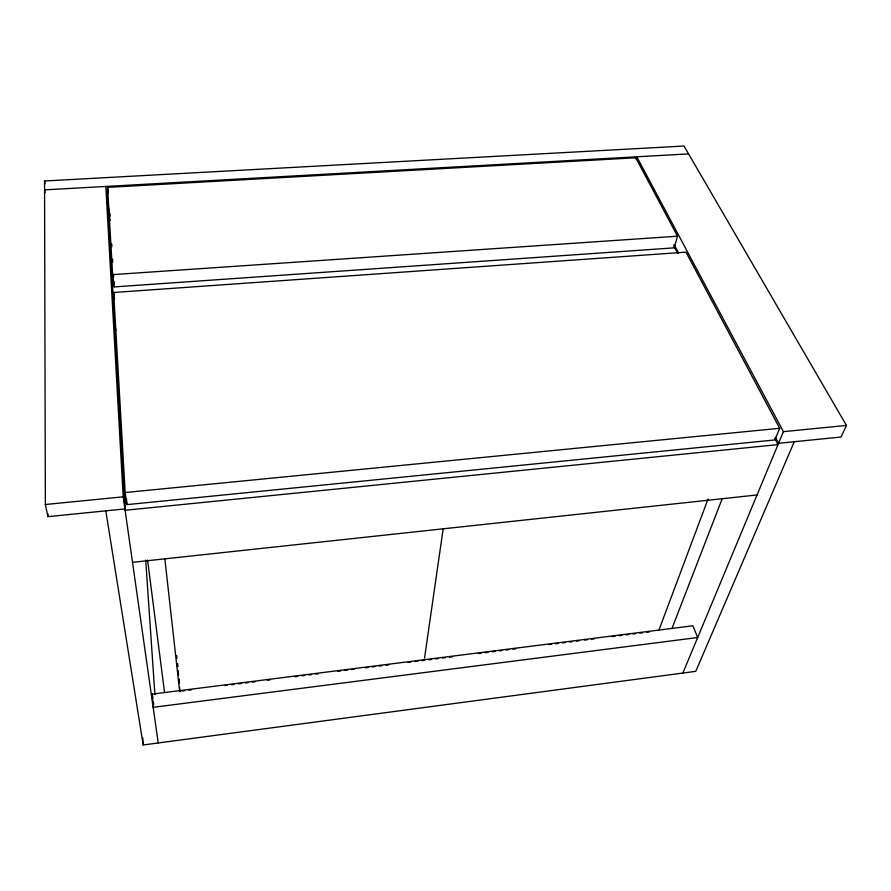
<?xml version="1.0" encoding="UTF-8"?>
<svg xmlns="http://www.w3.org/2000/svg" width="891" height="891" viewBox="0 0 891 891"><rect width="100%" height="100%" fill="white"/><g stroke="black" fill="none" stroke-linecap="round" stroke-linejoin="round"><path stroke-width="1.34" d="M424.528 658.148L443.172 528.786M636.163 159.344L636.775 156.794L783.401 431.656L682.885 673.05M677.494 236.204L674.209 247.854L114.193 286.913L112.634 274.628L107.622 187.366L635.773 157.785L677.494 236.204L112.634 274.628M658.894 630.215L708.022 499.038M671.937 628.567L722.155 498.782M779.692 428.293L774.892 439.942L126.856 504.64L125.163 492.534L113.658 292.493L685.981 252.153L779.692 428.293L125.163 492.534M794.282 441.713L695.76 671.335L143.184 744.965L105.817 510.844M107.332 198.604L124.918 508.928L47.925 516.657L45.352 504.506L44.55 180.984L684.01 146.035L846.45 425.43L841.037 437.024L778.556 443.295L775.326 437.158M152.261 694.1L692.864 625.783L697.686 637.51L153.152 707.331L152.261 694.1L152.829 698.087M181.931 691.037L184.693 690.681M188.825 690.157L191.587 689.812M224.688 685.625L227.45 685.279M231.582 684.756L234.344 684.399M238.476 683.876L241.238 683.531M245.37 683.007L248.132 682.662M252.276 682.138L255.026 681.782M267.445 680.223L270.196 679.866M295.021 676.726L297.783 676.38M301.926 675.857L304.677 675.512M308.821 674.988L311.572 674.632M315.715 674.108L318.477 673.763M337.778 671.324L340.54 670.968M344.672 670.444L347.434 670.099M351.577 669.575L354.328 669.23M365.366 667.838L368.117 667.482M372.26 666.958L375.022 666.613M379.154 666.089L381.916 665.744M386.048 665.221L388.81 664.864M408.123 662.425L410.874 662.08M415.017 661.556L417.768 661.2M421.911 660.677L424.673 660.331M428.805 659.808L431.567 659.463M435.699 658.939L438.461 658.594M442.593 658.07L445.355 657.714M449.498 657.19L452.249 656.845M478.456 653.526L481.218 653.181M485.35 652.658L488.112 652.312M492.244 651.789L495.006 651.432M499.149 650.909L501.9 650.564M506.043 650.04L508.794 649.695M512.938 649.171L515.689 648.815M548.789 644.638L551.551 644.282M555.694 643.759L558.445 643.413M562.589 642.89L565.34 642.545M569.483 642.021L572.245 641.665M576.377 641.141L579.139 640.796M584.652 640.094L587.414 639.749M591.546 639.226L594.308 638.88M612.24 636.608L614.99 636.263M619.134 635.74L621.896 635.394M626.028 634.871L628.79 634.515M632.922 633.991L635.684 633.646M639.816 633.122L642.578 632.777M646.721 632.254L649.472 631.897M132.514 562.332L757.038 494.962M45.352 504.506L123.192 496.822L158.219 742.96M783.401 431.656L846.45 425.43M688.587 153.898L44.572 189.872L45.029 192.612M674.03 244.412L678.541 252.999M673.73 245.86L677.516 253.077M774.78 438.461L777.999 444.609L125.108 510.287L124.306 496.153L125.275 503.025M44.55 180.984L45.007 183.713M153.386 702.075L153.764 704.725M115.785 330.572L114.226 318.521L111.854 276.789L112.712 283.472M113.658 292.493L114.538 299.32M147.605 560.161L164.501 692.207M107.622 187.366L108.279 192.768M110.05 220.634L105.829 186.453L123.192 496.822M178.701 678.864L179.147 682.829M164.857 558.846L179.681 691.639M177.565 663.517L177.788 666.268M178.178 670.856L178.523 675.01M178.868 679.165L179.214 683.319M179.57 687.473L179.915 691.628M176.674 655.531L176.908 658.293M177.365 663.806L177.599 666.568M177.944 670.711L178.289 674.843M145.701 560.105L154.9 694.479M142.772 738.015L143.184 744.965M109.916 213.394L110.072 216.168M111.687 243.911L111.854 246.684M112.578 259.17L112.734 261.943M113.469 274.428L113.625 277.201M113.87 281.367L114.193 286.913M126.533 499.094L126.856 504.64M47.914 513.873L47.925 516.657"/></g></svg>
